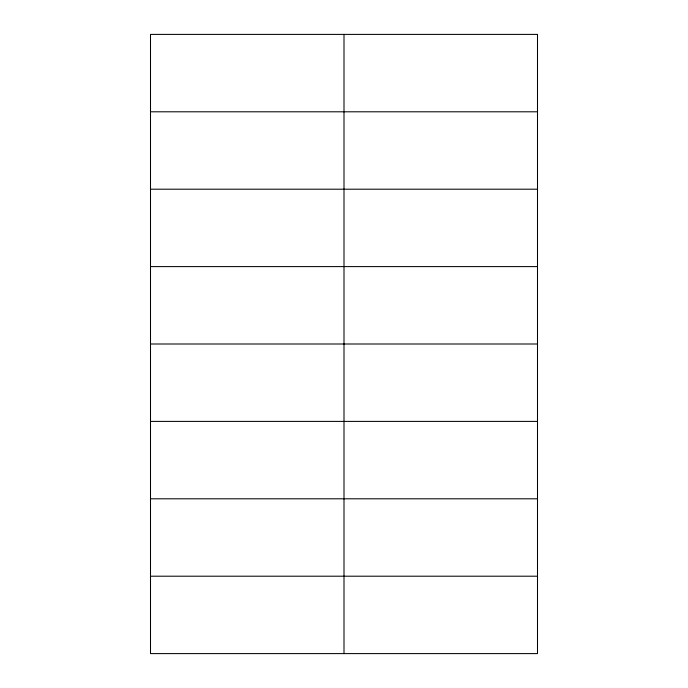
<?xml version="1.0" encoding="UTF-8"?>
<svg xmlns="http://www.w3.org/2000/svg" width="688" height="688" viewBox="0 0 688 688"><rect width="100%" height="100%" fill="white"/><g stroke="black" fill="none" stroke-linecap="round" stroke-linejoin="round"><path stroke-width="1.03" d="M150.5 111.8L537.5 111.8M150.5 189.2L537.5 189.2M150.5 266.6L537.5 266.6M150.5 344L537.5 344M150.5 421.4L537.5 421.4M150.5 498.8L537.5 498.8M150.5 576.2L537.5 576.2M344 34.4L344 653.6M537.5 34.4L150.5 34.4L150.5 653.6L537.5 653.6L537.5 34.4"/></g></svg>
